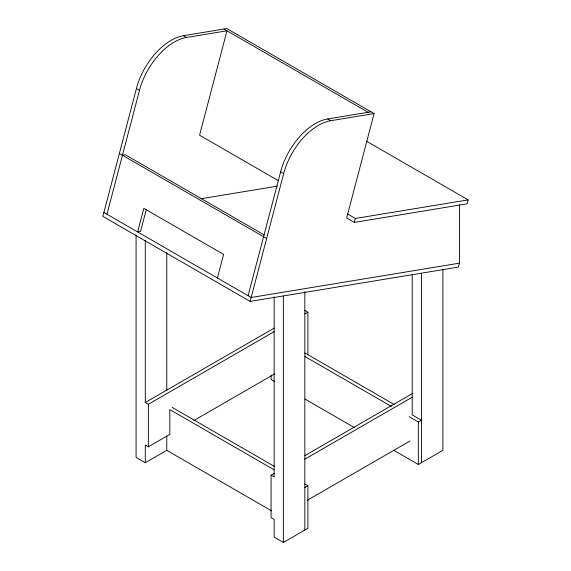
<?xml version="1.0" encoding="UTF-8"?>
<svg xmlns="http://www.w3.org/2000/svg" width="571" height="571" viewBox="0 0 571 571"><rect width="100%" height="100%" fill="white"/><g stroke="black" fill="none" stroke-linecap="round" stroke-linejoin="round"><path stroke-width="0.86" d="M366.396 141.144L468.141 199.886L467.114 203.818L354.341 222.405L346.668 217.979L374.076 113.579L226.801 28.55L183.462 35.695A52.068 30.063 -60 0 0 136.405 88.591L102.859 216.395L250.127 301.417L458.406 267.092L459.441 263.16L459.441 204.704M106.955 214.232L139.474 90.368A52.068 30.063 -60 0 1 186.531 37.465L226.98 30.798L199.579 135.199L278.241 180.614M146.276 209.564L140.53 231.469L137.64 231.947L143.835 208.351L223.604 254.409L217.408 278.006M248.092 295.714L280.611 171.85A52.068 30.063 -60 0 1 327.668 118.946L371.007 111.809M250.127 301.417L283.68 173.62A52.068 30.063 -60 0 1 330.737 120.717L374.076 113.579M354.341 222.405L355.369 218.472L468.141 199.886M145.291 240.291L145.291 402.512L274.094 328.147M145.291 402.512L148.36 404.282L273.987 331.744M304.821 313.95L307.905 312.166L307.905 354.684M136.084 234.938L136.084 457.421L145.291 462.738L145.291 445.023L148.36 446.793L169.837 434.395L169.837 409.593L274.037 469.755M193.747 420.591L274.737 373.834M145.291 462.738L166.768 450.341L271.71 510.924M304.821 483.987L307.905 485.764L307.905 528.282L283.359 542.45L274.151 537.133L274.151 519.424L271.082 517.647L271.082 475.136L274.166 473.359M305 455.558L412.904 393.255M304.893 459.155L412.219 397.195M304.835 487.534L307.905 485.764M409.107 416.652L418.357 421.998L421.427 420.22L412.219 414.91L412.219 274.123M307.212 500.332L409.907 441.048M393.683 450.262L418.357 464.508L442.903 450.341L442.903 269.655M122.437 155.248L125.327 154.77L264.152 234.924M201.128 198.715L277.492 186.125M459.441 263.16L251.161 297.491L103.886 212.462M223.911 29.028L368.117 112.28M183.462 35.695L186.531 37.465M327.668 118.946L330.737 120.717M136.405 88.591L139.474 90.368M280.611 171.85L283.68 173.62M347.703 214.046L355.369 218.472M119.375 153.478L266.643 238.507M304.835 310.396L307.905 312.166M304.964 352.985L394.475 404.661M305.014 356.554L391.371 406.416M274.166 381.264L271.082 379.479L271.082 375.054M305.014 399.072L354.355 427.558M172.192 407.416L274.744 466.621M271.082 475.136L274.151 476.906L274.151 296.863M421.427 273.195L421.427 462.738M418.357 421.998L418.357 464.508M304.835 291.795L304.835 530.052M283.359 295.942L283.359 542.45M166.768 252.803L166.768 390.107M166.768 436.165L166.768 450.341M148.36 404.282L148.36 446.793"/></g></svg>
